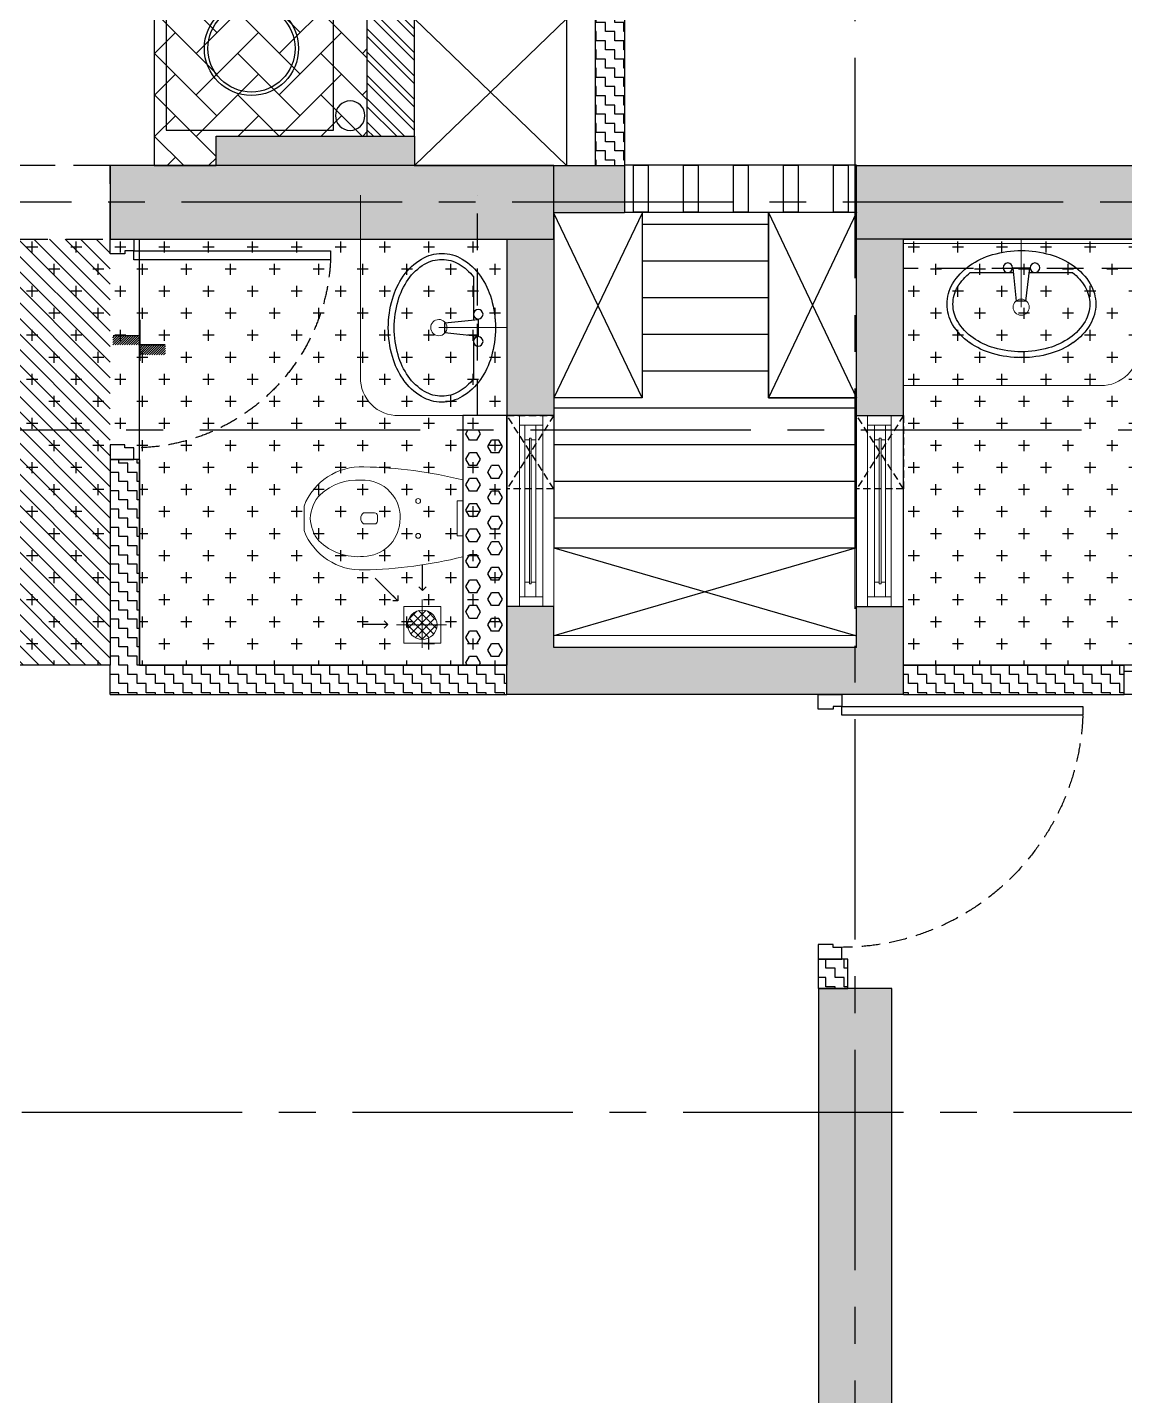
# Model space of a CAD drawing. Header units: millimetres. Extents: x 1181448 to 1317632, y -5734806 to -5633961.
# Drawn here: x 1210470 to 1214204, y -5725860 to -5721205 of the extents above; entities that cross this region are included whole.
import ezdxf

# ---------------------------------------------------------------- set-up
doc = ezdxf.new("R2010")
doc.units = ezdxf.units.MM
doc.header["$LTSCALE"] = 1000
doc.header["$MEASUREMENT"] = 0
for name, pattern in [('1BHK-A$0$( Hidden )', [0.375, 0.25, -0.125]), ('1BHK-A$0$AUDIT_D_120904163729-0', [0]), ('1BHK-A$0$HIDDEN', [0.375, 0.25, -0.125]), ('AUDIT_D_120904163729-0', [0]), ('T8_REFUGE COLUMNS$0$CENTER2', [1.125, 0.75, -0.125, 0.125, -0.125])]:
    doc.linetypes.add(name, pattern=pattern)
doc.layers.get('0').update_dxf_attribs({"linetype": 'AUDIT_D_120904163729-0'})
for name, color, linetype, lineweight in [('1BHK-A$0$$0$a-TOI-fixtures', 251, 'Continuous', 0), ('1BHK-A$0$a-TOI-fixtures', 251, 'Continuous', 0), ('1BHK-A$1$$0$A-WALL- 160', 6, 'Continuous', 30), ('1BHK-A$1$A-WALL- 160', 6, 'Continuous', 30), ('1BHK-A$1$Ventilator', 5, 'Continuous', 0), ('T8(T9 IS SIMILAR) - REFUGE FLOOR$0$D&W', 8, 'Continuous', 25)]:
    doc.layers.add(name, color=color, linetype=linetype, lineweight=lineweight)
for name, color, linetype in [('1BHK-A$0$$0$LEDGE WALL', 5, 'Continuous'), ('1BHK-A$0$A-DECK SUNK 125', 8, 'Continuous'), ('1BHK-A$0$A-DOOR-FULL', 2, 'Continuous'), ('1BHK-A$0$A-HATCH -160', 251, '1BHK-A$0$AUDIT_D_120904163729-0'), ('1BHK-A$0$a-KIT FIX', 251, 'Continuous'), ('1BHK-A$0$A-SANITARY', 2, 'Continuous'), ('1BHK-A$0$A-SERVICES CUTOUT', 8, 'Continuous'), ('1BHK-A$0$a-tile drop', 3, 'Continuous'), ('1BHK-A$0$A-TOI SUNK 50MM', 8, 'Continuous'), ('1BHK-A$0$APT PLANS-typ$0$TILEDROP', 3, 'Continuous'), ('1BHK-A$0$LEDGE WALL', 5, 'Continuous'), ('1BHK-A$1$$0$A-Elev Feature-Chajja', 13, 'Continuous'), ('1BHK-A$1$$0$CUT-OUT', 49, 'Continuous'), ('1BHK-A$1$CUT-OUT', 49, 'Continuous'), ('1BHK-A$1$ELE 1', 1, 'Continuous'), ('A_dim', 1, 'Continuous'), ('T8(T9 IS SIMILAR) - REFUGE FLOOR$1$A_rail', 253, 'Continuous'), ('T8_REFUGE COLUMNS$0$A-CENTERLINE', 193, 'T8_REFUGE COLUMNS$0$CENTER2'), ('T8_REFUGE COLUMNS$0$A-SHEAR WALL THICKENING', 3, 'Continuous'), ('T8_REFUGE COLUMNS$1$A-RCC COLS', 3, 'Continuous')]:
    doc.layers.add(name, color=color, linetype=linetype)
doc.layers.add('T8_REFUGE COLUMNS$0$COL-HATCH', color=7, linetype='Continuous', lineweight=25, true_color=0xa3a3a3)
doc.styles.add('1BHK-A$0$Romans 1', font='romans.shx', dxfattribs={"height": 100})
doc.dimstyles.new('1BHK-A$0$ALPINE S', dxfattribs={"dimscale": 0, "dimtxt": 100, "dimasz": 75, "dimexe": 0, "dimexo": 0, "dimgap": 75, "dimtad": 1, "dimdec": 0, "dimzin": 0, "dimdsep": 46, "dimtxsty": '1BHK-A$0$Romans 1', "dimblk": '1BHK-A$0$_ArchTick', "dimcen": 0.09, "dimclrd": 256, "dimclre": 256, "dimclrt": 7, "dimadec": 0, "dimazin": 0, "dimtfac": 1, "dimtdec": 0, "dimtofl": 0, "dimtmove": 1, "dimatfit": 0, "dimldrblk": '1BHK-A$0$_Open90', "dimfxl": 1, "dimtolj": 1, "dimtzin": 0, "dimarcsym": 0})
pattern_1 = [(0, (-107180.45, 61072.54), (75, 75), [37.5, -112.5]), (90, (-107161.7, 61053.79), (-75, 75), [37.5, -112.5])]
pattern_2 = [(0, (0, 0), (31.25, 31.25), [31.25, -31.25]), (90, (31.25, 0), (-31.25, 31.25), [31.25, -31.25])]

# ---------------------------------------------------------------- blocks, each defined once
blk = doc.blocks.new('T8_REFUGE COLUMNS$0$A$C277F3394')
at = {"layer": 'T8_REFUGE COLUMNS$0$A-SHEAR WALL THICKENING', "linetype": 'ByBlock', "true_color": 0xa3a3a3}
h = blk.add_hatch(color=253, dxfattribs=at)
h.dxf.hatch_style = 1
h.paths.add_polyline_path([(6020, -2349.8), (6695, -2349.8), (6695, -2449.8), (6020, -2449.8)])
at = {"layer": 'T8_REFUGE COLUMNS$0$A-SHEAR WALL THICKENING', "linetype": 'ByBlock'}
blk.add_lwpolyline([(6020, -2349.8), (6695, -2349.8), (6695, -2449.8), (6020, -2449.8)], close=True, dxfattribs=at)
blk = doc.blocks.new('T8_REFUGE COLUMNS$0$A$C46A13422')
at = {"layer": 'T8_REFUGE COLUMNS$0$A-SHEAR WALL THICKENING', "linetype": 'ByBlock'}
blk.add_blockref('T8_REFUGE COLUMNS$0$A$C277F3394', (-5609.8, -7500), dxfattribs=at)
blk = doc.blocks.new('T8_REFUGE COLUMNS')
at = {"layer": 'T8_REFUGE COLUMNS$0$COL-HATCH', "linetype": 'ByBlock'}
h = blk.add_hatch(color=256, dxfattribs=at)
h.dxf.hatch_style = 1
h.paths.add_polyline_path([(1212262.1, -5721674.9), (1210752.1, -5721674.9), (1210752.1, -5721924.9), (1212262.1, -5721924.9)])
h = blk.add_hatch(color=256, dxfattribs=at)
h.dxf.hatch_style = 1
h.paths.add_polyline_path([(1215902.1, -5721924.9), (1213292.1, -5721924.9), (1213292.1, -5721674.9), (1215902.1, -5721674.9)])
h = blk.add_hatch(color=256, dxfattribs=at)
h.dxf.hatch_style = 1
h.paths.add_polyline_path([(1213162.1, -5726829.9), (1213412.1, -5726829.9), (1213412.1, -5724474.9), (1213162.1, -5724474.9)])
at = {"layer": 'T8_REFUGE COLUMNS$0$A-CENTERLINE'}
for p, q in [((1213287.1, -5728808.5), (1213287.1, -5698573.6)), ((1217370.3, -5721799.9), (1182156.9, -5721799.9)), ((1217431.8, -5722574.9), (1182156.9, -5722574.9)), ((1217951.3, -5724897.4), (1182156.9, -5724897.4))]:
    blk.add_line(p, q, dxfattribs=at)
at = {"layer": 'T8_REFUGE COLUMNS$1$A-RCC COLS', "linetype": 'ByBlock'}
for points in [[(1212262.1, -5721674.9), (1210752.1, -5721674.9), (1210752.1, -5721924.9), (1212262.1, -5721924.9)], [(1215902.1, -5721924.9), (1213292.1, -5721924.9), (1213292.1, -5721674.9), (1215902.1, -5721674.9)], [(1213162.1, -5726829.9), (1213412.1, -5726829.9), (1213412.1, -5724474.9), (1213162.1, -5724474.9)]]:
    blk.add_lwpolyline(points, close=True, dxfattribs=at)
blk.add_blockref('T8_REFUGE COLUMNS$0$A$C46A13422', (1210702.1, -5711724.9), dxfattribs=at)
blk = doc.blocks.new('1BHK-A$0$WB1')
at = {"layer": '1BHK-A$0$A-SANITARY', "color": 0, "ltscale": 1000}
for p, q in [((190074.4, -1779394.5), (190063, -1779507.9)), ((190106.8, -1779394.5), (190119.9, -1779507.9)), ((189917.5, -1779491.7), (190064.6, -1779491.7)), ((190061.5, -1779507.9), (190121.4, -1779507.9)), ((190118, -1779491.7), (190265.4, -1779491.7))]:
    blk.add_line(p, q, dxfattribs=at)
at = {"layer": '1BHK-A$0$A-SANITARY', "color": 0}
blk.add_line((190106.8, -1779394.5), (190074.4, -1779394.5), dxfattribs=at)
for centre, major_axis, start_param, end_param in [((190067.1, -1779471.3), (-69.6, 256.7), 0.015739, 0.342992), ((190067.1, -1779471.3), (-64.3, 237.2), 0.015739, 0.342992), ((190091.4, -1779555.7), (-92.6, 341.5), 6.018375, 6.298924), ((190091.4, -1779555.7), (-87.3, 322), 6.018375, 6.298924), ((190091.4, -1779555.7), (-92.6, 341.5), 5.737826, 6.018375), ((190091.4, -1779555.7), (-87.3, 322), 5.737826, 6.018375), ((190115.8, -1779471.3), (-64.3, 237.2), 5.410573, 5.737826), ((190115.8, -1779471.3), (-69.6, 256.7), 5.410573, 5.737826), ((190030, -1779417.8), (-52.6, 193.9), 0.342992, 0.768932), ((190030, -1779417.8), (-47.3, 174.4), 0.342992, 0.768932), ((190152.9, -1779417.8), (-47.3, 174.4), 4.984633, 5.410573), ((190152.9, -1779417.8), (-52.6, 193.9), 4.984633, 5.410573), ((189973.2, -1779384.1), (-35.3, 130.2), 0.768932, 1.305986), ((189973.2, -1779384.1), (-30, 110.7), 0.768932, 1.305986), ((190209.6, -1779384.1), (-30, 110.7), 4.447579, 4.984633), ((190209.6, -1779384.1), (-35.3, 130.2), 4.447579, 4.984633), ((189973.2, -1779384.1), (-35.3, 130.2), 1.305986, 1.84304), ((189973.2, -1779384.1), (-30, 110.7), 1.305986, 1.84304), ((190209.6, -1779384.1), (-30, 110.7), 3.910525, 4.447579), ((190209.6, -1779384.1), (-35.3, 130.2), 3.910525, 4.447579), ((190030, -1779350.3), (-52.6, 193.9), 1.84304, 2.268981), ((190030, -1779350.3), (-47.3, 174.4), 1.84304, 2.20494), ((190152.9, -1779350.3), (-47.3, 174.4), 3.548625, 3.910525), ((190152.9, -1779350.3), (-52.6, 193.9), 3.484585, 3.910525), ((190067.1, -1779296.9), (-69.6, 256.7), 2.268981, 2.596234), ((190045.3, -1779507.9), (-4.2, 15.6), 6.018375, 12.30156), ((190137.6, -1779507.9), (-4.2, 15.6), 6.018375, 12.30156), ((190115.8, -1779296.9), (-69.6, 256.7), 3.157331, 3.484585), ((190091.4, -1779212.5), (-92.6, 341.5), 2.596234, 2.876783), ((190091.4, -1779212.5), (-92.6, 341.5), 2.876783, 3.157331)]:
    blk.add_ellipse(centre, major_axis=major_axis, ratio=1, start_param=start_param, end_param=end_param, dxfattribs=at)
blk = doc.blocks.new('1BHK-A$0$A$C4C1B68F2')
at = {"layer": '1BHK-A$0$a-TOI-fixtures'}
for p, q in [((-615, 381.1), (123.5, 381.1)), ((-615, 381.1), (-615, 41)), ((-615, 367.2), (123.5, 367.2)), ((123.5, 381.1), (123.5, -78.9)), ((-495.1, -78.9), (123.5, -78.9))]:
    blk.add_line(p, q, dxfattribs=at)
at = {"layer": '1BHK-A$0$a-TOI-fixtures', "extrusion": (2.53026e-07, -3.57019e-09, 1)}
blk.add_line((-245.7, 167.3, 0), (-245.7, 381.1), dxfattribs=at)
blk.add_circle((-245.7, 167.3, 0), 25.4, dxfattribs=at)
at = {"layer": '1BHK-A$0$a-TOI-fixtures'}
blk.add_arc((-496.9, 39.2), 118.1, 179.1386, 270.8614, dxfattribs=at)
at = {"layer": '1BHK-A$0$a-TOI-fixtures', "xscale": 0.9230769230769234, "yscale": 0.9230769230769234, "zscale": 0.9230769230769234, "rotation": 179.9999999999998}
blk.add_blockref('1BHK-A$0$WB1', (175222.6, -1642331.5, 0), dxfattribs=at)
blk = doc.blocks.new('*U498')
for points in [[(0, 0), (0, 820), (-30, 820), (-30, 0)], [(-860, 0), (-820, 0), (-820, -30), (-810, -30), (-810, -80), (-860, -80)], [(40, 0), (0, 0), (0, -30), (-10, -30), (-10, -80), (40, -80)]]:
    blk.add_lwpolyline(points, close=True)
at = {"color": 0, "linetype": 'ByBlock', "ltscale": 0.25}
blk.add_arc((1.2, -0.5), 821.2, 92.373, 179.9653, dxfattribs=at)
blk = doc.blocks.new('*U496')
for points in [[(0, 0), (0, 670), (-30, 670), (-30, 0)], [(-710, 0), (-670, 0), (-670, -30), (-660, -30), (-660, -80), (-710, -80)], [(40, 0), (0, 0), (0, -30), (-10, -30), (-10, -80), (40, -80)]]:
    blk.add_lwpolyline(points, close=True)
at = {"color": 0, "linetype": 'ByBlock', "ltscale": 0.25}
blk.add_arc((1, -0.4), 671, 92.373, 179.9653, dxfattribs=at)
blk = doc.blocks.new('1BHK-A$1$V1')
at = {"layer": '1BHK-A$1$Ventilator'}
for p, q in [((1139453.9, -5700057.1), (1140103.9, -5700057.1)), ((1139453.9, -5700217.1), (1140103.9, -5700217.1))]:
    blk.add_line(p, q, dxfattribs=at)
at = {"layer": '1BHK-A$1$Ventilator', "color": 8}
for p, q in [((1139486.9, -5700094.6), (1140070.9, -5700094.6)), ((1139536.9, -5700118.3), (1140020.9, -5700118.3)), ((1139536.9, -5700155.8), (1140020.9, -5700155.8)), ((1139486.9, -5700174.6), (1140070.9, -5700174.6))]:
    blk.add_line(p, q, dxfattribs=at)
at = {"layer": '1BHK-A$1$Ventilator', "color": 5}
for p, q in [((1139536.9, -5700134.1), (1140020.9, -5700134.1)), ((1139536.9, -5700140.1), (1140020.9, -5700140.1))]:
    blk.add_line(p, q, dxfattribs=at)
at = {"layer": '1BHK-A$1$Ventilator', "color": 4}
for points in [[(1139453.9, -5700094.6), (1139486.9, -5700094.6), (1139486.9, -5700174.6), (1139453.9, -5700174.6)], [(1139536.9, -5700134.1), (1139536.9, -5700118.3), (1139486.9, -5700118.3), (1139486.9, -5700155.8), (1139536.9, -5700155.8), (1139536.9, -5700140.1), (1139530.9, -5700140.1), (1139530.9, -5700134.1)], [(1140020.9, -5700134.1), (1140020.9, -5700118.3), (1140070.9, -5700118.3), (1140070.9, -5700155.8), (1140020.9, -5700155.8), (1140020.9, -5700140.1), (1140026.9, -5700140.1), (1140026.9, -5700134.1)], [(1140103.9, -5700094.6), (1140070.9, -5700094.6), (1140070.9, -5700174.6), (1140103.9, -5700174.6)]]:
    blk.add_lwpolyline(points, close=True, dxfattribs=at)
blk = doc.blocks.new('1BHK-A$0$TILE DROP -x')
at = {"layer": '1BHK-A$0$APT PLANS-typ$0$TILEDROP'}
h = blk.add_hatch(dxfattribs=at)
h.set_pattern_fill('ACET-2D-ANSI31', color=8, scale=90, angle=90, style=0)
h.set_pattern_definition([(135, (-851695.914, 5365039.183), (-7.954951288, -7.954951288), [])])
h.paths.add_polyline_path([(-58323.9, -19205.9), (-58323.9, -19023.7), (-58261.5, -19023.7), (-58261.5, -19205.9)])
edge = h.paths.add_edge_path()
edge.add_line((-58323.9, -19381.2), (-58393.7, -19381.2))
edge.add_line((-58323.9, -19205.9), (-58323.9, -19381.2))
edge.add_line((-58393.1, -19205.9), (-58323.9, -19205.9))
edge.add_line((-58393.1, -19381.2), (-58393.1, -19205.9))
at = {"layer": '1BHK-A$0$APT PLANS-typ$0$TILEDROP', "color": 1}
blk.add_line((-58153.9, -19205.9), (-58434, -19205.9), dxfattribs=at)
at = {"layer": '1BHK-A$0$APT PLANS-typ$0$TILEDROP', "color": 20, "const_width": 10}
for points in [[(-58261.5, -19205.9), (-58261.5, -19023.7)], [(-58323.9, -19381.2), (-58323.9, -19205.9)], [(-58323.9, -19205.9), (-58261.5, -19205.9)]]:
    blk.add_lwpolyline(points, dxfattribs=at)
blk = doc.blocks.new('1BHK-A$0$$0$EWC 1-flat-3')
at = {"layer": '1BHK-A$0$$0$a-TOI-fixtures', "ltscale": 1.5}
blk.add_line((130.9, 0), (-130.9, 0), dxfattribs=at)
for points in [[(-130.9, 0, -0.055103), (-175.3, 336.2, -0.321827), (-41.6, 540), (41.6, 540, -0.321827), (175.3, 336.2, -0.055103), (130.9, 0, -27.681239)], [(-13.2, 214.3, -0.391448), (-129.3, 337.7, -0.224585), (-76.1, 489.9, -0.160675), (0, 518.7, -0.183016), (81.6, 484.1, -0.201424), (130, 346.4, -0.474507), (-13.2, 214.3, -2.927417)], [(-9.5, 290.2), (9.5, 290.2, 0.414214), (18.9, 299.7), (18.9, 337.6, 0.5), (-18.9, 337.6), (-18.9, 299.7, 0.414214), (-9.5, 290.2, 0.530498)]]:
    blk.add_lwpolyline(points, format="xyb", dxfattribs=at)
at = {"layer": '1BHK-A$0$$0$a-TOI-fixtures'}
blk.add_lwpolyline([(-59.2, 0), (-59.2, 18.9), (59.2, 18.9), (59.2, 0)], close=True, dxfattribs=at)
at = {"layer": '1BHK-A$0$$0$a-TOI-fixtures', "ltscale": 1.5}
for centre in [(-59.2, 151.6), (59.2, 151.6)]:
    blk.add_circle(centre, 8.31, dxfattribs=at)
blk = doc.blocks.new('1BHK-A$0$WM-flat-1')
at = {"layer": '1BHK-A$0$a-KIT FIX'}
blk.add_line((-110.3, -114.8), (-680.7, -114.8), dxfattribs=at)
blk.add_lwpolyline([(-680.7, -64.8), (-680.7, -635.2), (-110.3, -635.2), (-110.3, -64.8)], close=True, dxfattribs=at)
for centre, radius in [((-632.6, -87.9), 15.9), ((-519, -87.9), 15.9), ((-272.1, -87.9), 15.9), ((-158.4, -87.9), 15.9), ((-389.9, -356.8), 160.3), ((-389.9, -356.8), 148.3)]:
    blk.add_circle(centre, radius, dxfattribs=at)
blk = doc.blocks.new('1BHK-A$0$WB1-flat-1')
at = {"layer": '1BHK-A$0$A-SANITARY', "color": 251, "ltscale": 1000}
for p, q in [((-1779491.7, -189917.5), (-1779491.7, -190064.6)), ((-1779507.9, -190061.5), (-1779507.9, -190121.4)), ((-1779394.5, -190074.4), (-1779507.9, -190063)), ((-1779394.5, -190106.8), (-1779507.9, -190119.9)), ((-1779491.7, -190118), (-1779491.7, -190265.4))]:
    blk.add_line(p, q, dxfattribs=at)
at = {"layer": '1BHK-A$0$A-SANITARY', "color": 251}
blk.add_line((-1779394.5, -190106.8), (-1779394.5, -190074.4), dxfattribs=at)
for centre, major_axis, start_param, end_param in [((-1779350.3, -190030), (193.9, 52.6), 1.84304, 2.268981), ((-1779384.1, -189973.2), (130.2, 35.3), 1.305986, 1.84304), ((-1779384.1, -189973.2), (110.7, 30), 1.305986, 1.84304), ((-1779384.1, -189973.2), (130.2, 35.3), 0.768932, 1.305986), ((-1779384.1, -189973.2), (110.7, 30), 0.768932, 1.305986), ((-1779417.8, -190030), (193.9, 52.6), 0.342992, 0.768932), ((-1779350.3, -190030), (174.4, 47.3), 1.84304, 2.20494), ((-1779417.8, -190030), (174.4, 47.3), 0.342992, 0.768932), ((-1779296.9, -190067.1), (256.7, 69.6), 2.268981, 2.596234), ((-1779471.3, -190067.1), (237.2, 64.3), 0.015739, 0.342992), ((-1779471.3, -190067.1), (256.7, 69.6), 0.015739, 0.342992), ((-1779212.5, -190091.4), (341.5, 92.6), 2.596234, 2.876783), ((-1779555.7, -190091.4), (322, 87.3), 6.018375, 6.298924), ((-1779555.7, -190091.4), (341.5, 92.6), 6.018375, 6.298924), ((-1779507.9, -190045.3), (15.6, 4.2), 6.018375, 12.30156), ((-1779212.5, -190091.4), (341.5, 92.6), 2.876783, 3.157331), ((-1779555.7, -190091.4), (322, 87.3), 5.737826, 6.018375), ((-1779555.7, -190091.4), (341.5, 92.6), 5.737826, 6.018375), ((-1779507.9, -190137.6), (15.6, 4.2), 6.018375, 12.30156), ((-1779471.3, -190115.8), (237.2, 64.3), 5.410573, 5.737826), ((-1779296.9, -190115.8), (256.7, 69.6), 3.157331, 3.484585), ((-1779471.3, -190115.8), (256.7, 69.6), 5.410573, 5.737826), ((-1779350.3, -190152.9), (193.9, 52.6), 3.484585, 3.910525), ((-1779350.3, -190152.9), (174.4, 47.3), 3.548625, 3.910525), ((-1779417.8, -190152.9), (174.4, 47.3), 4.984633, 5.410573), ((-1779417.8, -190152.9), (193.9, 52.6), 4.984633, 5.410573), ((-1779384.1, -190209.6), (130.2, 35.3), 3.910525, 4.447579), ((-1779384.1, -190209.6), (110.7, 30), 3.910525, 4.447579), ((-1779384.1, -190209.6), (110.7, 30), 4.447579, 4.984633), ((-1779384.1, -190209.6), (130.2, 35.3), 4.447579, 4.984633)]:
    blk.add_ellipse(centre, major_axis=major_axis, ratio=1, start_param=start_param, end_param=end_param, dxfattribs=at)
blk = doc.blocks.new('1BHK-A$0$Type-A-First Floor Plan-bottom-up$0$FLOOR TRAP-flat-6')
at = {"layer": '1BHK-A$0$a-TOI-fixtures'}
h = blk.add_hatch(dxfattribs=at)
h.set_pattern_fill('ACET-2D-_USER', color=256, scale=20, angle=45, style=0, double=1, pattern_type=0)
h.set_pattern_definition([(45, (-789896.981, 5385770.066), (-14.142135624, 14.142135624), []), (135, (-789896.981, 5385770.066), (-14.142135624, -14.142135624), [])])
edge = h.paths.add_edge_path()
edge.add_arc((150, 150), 50, 0, 360)
for q in [(150, 228.6), (67.6, 150), (237.4, 150), (150, 63.6)]:
    blk.add_line((150, 150), q, dxfattribs=at)
blk.add_lwpolyline([(87.5, 212.5), (212.5, 212.5), (212.5, 87.5), (87.5, 87.5)], close=True, dxfattribs=at)
blk.add_circle((150, 150), 50, dxfattribs=at)
blk = doc.blocks.new('1BHK-A$0$_ArchTick')
at = {"color": 0, "linetype": 'ByBlock', "const_width": 0.15}
blk.add_lwpolyline([(-0.5, -0.5), (0.5, 0.5)], dxfattribs=at)
blk = doc.blocks.new('1BHK-A$0$_Open90')
at = {"color": 0, "linetype": 'ByBlock', "lineweight": -2}
for p, q in [((0, 0), (-1, 0)), ((-0.5, 0.5), (0, 0)), ((0, 0), (-0.5, -0.5))]:
    blk.add_line(p, q, dxfattribs=at)
blk = doc.blocks.new('1BHK-A')
at = {"layer": '1BHK-A$0$A-DECK SUNK 125'}
h = blk.add_hatch(dxfattribs=at)
h.set_pattern_fill('AR-HBONE', color=256, scale=25, style=0)
h.set_pattern_definition([(45, (-107180.45, 61072.54), (1e-14, 141.4213562), [300, -100]), (135, (-107109.74, 61143.25), (1e-14, 141.4213562), [300, -100])])
h.paths.add_polyline_path([(1147149.5, -5721674.6), (1146939.2, -5721674.6), (1146939.2, -5721574.6), (1146424.5, -5721574.6), (1146424.5, -5719224.6), (1147149.5, -5719224.6)])
at = {"layer": '1BHK-A$0$A-HATCH -160', "linetype": 'ByBlock'}
h = blk.add_hatch(dxfattribs=at)
h.set_pattern_fill('HEX', color=256, scale=150)
h.paths.add_polyline_path([(1144639.9, -5727571.2), (1144639.7, -5727421.2), (1144639.8, -5727421.2), (1144639.8, -5726805.6), (1144799.8, -5726805.6), (1144799.5, -5728524.6), (1145269.9, -5728524.6), (1145269.9, -5728684.6), (1144639.5, -5728684.6), (1144639.7, -5727571.2)])
h.paths.add_polyline_path([(1147369.9, -5728524.6), (1147999.5, -5728524.6), (1147999.5, -5728684.6), (1147369.9, -5728684.6)])
h.paths.add_polyline_path([(1148299.5, -5724624.6), (1150189.8, -5724624.6), (1150189.8, -5722879.6), (1150039.8, -5722879.6), (1150039.8, -5724474.5), (1148299.5, -5724474.5)])
h.paths.add_polyline_path([(1150039.7, -5719224.6), (1150189.8, -5719224.6), (1150189.8, -5721774.6), (1150039.7, -5721774.6)])
h.paths.add_polyline_path([(1144599.6, -5723174.6), (1144759.6, -5723174.6), (1144759.6, -5723314.6), (1145789.5, -5723314.6), (1145789.5, -5723174.6), (1145949.5, -5723174.6), (1145949.5, -5723474.6), (1144599.6, -5723474.4)])
h.paths.add_polyline_path([(1144599.6, -5721924.6), (1144759.6, -5721924.6), (1144759.6, -5722524.6), (1144599.6, -5722524.6)])
h.paths.add_polyline_path([(1145549.4, -5721834.8), (1145789.5, -5721834.8), (1145789.5, -5722524.6), (1145949.5, -5722524.6), (1145949.5, -5721924.7), (1145789.5, -5721924.5), (1145789.5, -5721674.6), (1145549.4, -5721674.6)])
h = blk.add_hatch(dxfattribs=at)
h.set_pattern_fill('ZIGZAG', color=256, scale=250)
h.set_pattern_definition(pattern_2)
h.paths.add_polyline_path([(1145649.4, -5721073.8), (1145549.4, -5721073.8), (1145549.4, -5721673.5), (1145649.4, -5721673.5)])
h = blk.add_hatch(dxfattribs=at)
h.set_pattern_fill('ANSI32', color=256, scale=150)
h.paths.add_polyline_path([(1146424.5, -5721574.6), (1146264.7, -5721574.6), (1146264.7, -5721073.8), (1146424.5, -5721073.8)])
h = blk.add_hatch(dxfattribs=at)
h.set_pattern_fill('HEX', color=256, scale=200)
h.paths.add_polyline_path([(1146099.8, -5723374.7), (1145949.5, -5723374.7), (1145949.5, -5722575.2), (1146099.8, -5722575.2)])
h = blk.add_hatch(dxfattribs=at)
h.set_pattern_fill('ZIGZAG', color=256, scale=250)
h.set_pattern_definition(pattern_2)
h.paths.add_polyline_path([(1147299.5, -5722674.9), (1147299.5, -5723474.6), (1145949.5, -5723474.6), (1145949.5, -5723374.9), (1147199.5, -5723374.6), (1147199.5, -5722674.9)])
h = blk.add_hatch(dxfattribs=at)
h.set_pattern_fill('ZIGZAG', color=256, scale=250)
h.set_pattern_definition(pattern_2)
h.paths.add_polyline_path([(1143849.6, -5723374.4), (1144599.9, -5723374.4), (1144599.9, -5723474.6), (1143849.6, -5723474.6)])
h = blk.add_hatch(dxfattribs=at)
h.set_pattern_fill('ZIGZAG', color=256, scale=250)
h.set_pattern_definition(pattern_2)
h.paths.add_polyline_path([(1144889.9, -5724474.5), (1144789.9, -5724474.5), (1144789.9, -5724374.5), (1144889.9, -5724374.5)])
at = {"layer": '1BHK-A$0$A-TOI SUNK 50MM'}
h = blk.add_hatch(dxfattribs=at)
h.set_pattern_fill('CROSS', color=256, scale=300, style=0)
h.set_pattern_definition(pattern_1)
h.paths.add_polyline_path([(1142149.5, -5723374.4), (1144599.6, -5723374.4), (1144599.6, -5721924.9), (1142149.5, -5721924.9)])
h = blk.add_hatch(dxfattribs=at)
h.set_pattern_fill('CROSS', color=256, scale=300, style=0)
h.set_pattern_definition(pattern_1)
h.paths.add_polyline_path([(1147199.5, -5723374.6), (1147199.5, -5722674.9), (1147299.5, -5722674.9), (1147299.5, -5723374.6), (1148199.5, -5723374.8), (1148199.5, -5721924.8), (1145949.5, -5721924.4), (1145949.5, -5723374.4)])
h = blk.add_hatch(dxfattribs=at)
h.set_pattern_fill('ANSI31', color=256, scale=300, style=0)
h.set_pattern_definition([(45, (-107180.448, 61072.54), (-26.5165043, 26.5165043), [])])
h.paths.add_polyline_path([(1148199.5, -5723374.8), (1147299.5, -5723374.8), (1147299.5, -5721924.6), (1148199.5, -5721924.6)])
at = {"layer": '1BHK-A$1$CUT-OUT', "linetype": 'ByBlock'}
h = blk.add_hatch(dxfattribs=at)
h.set_pattern_fill('ANSI31', color=256, scale=1000, angle=135)
h.paths.add_polyline_path([(1145489.5, -5721834.4), (1145489.5, -5722464.6), (1145789.5, -5722464.6), (1145789.4, -5722974.6), (1144759.5, -5722974.6), (1144759.5, -5722464.6), (1145059.6, -5722464.6), (1145059.5, -5721834.4)])
at = {"linetype": '1BHK-A$0$( Hidden )', "ltscale": 0.1}
for p, q in [((1144599.6, -5722774.6), (1144759.6, -5722524.6)), ((1144599.6, -5722524.6), (1144759.6, -5722774.6)), ((1145789.5, -5722774.6), (1145949.5, -5722524.6)), ((1145789.5, -5722524.6), (1145949.5, -5722774.6))]:
    blk.add_line(p, q, dxfattribs=at)
for points in [[(1144759.6, -5722524.6), (1144599.6, -5722524.6), (1144599.6, -5722774.6), (1144759.6, -5722774.6)], [(1145949.5, -5722524.6), (1145789.5, -5722524.6), (1145789.5, -5722774.6), (1145949.5, -5722774.6)]]:
    blk.add_lwpolyline(points, close=True, dxfattribs=at)
at = {"layer": '1BHK-A$0$$0$LEDGE WALL'}
blk.add_lwpolyline([(1145949.5, -5722525.2), (1146099.8, -5722525.2), (1146099.8, -5723374.9), (1145949.5, -5723374.9)], close=True, dxfattribs=at)
at = {"layer": '1BHK-A$0$A-SERVICES CUTOUT', "ltscale": 5}
blk.add_lwpolyline([(1147149.5, -5721674.6), (1146939.2, -5721674.6), (1146939.2, -5721574.6), (1146424.5, -5721574.6), (1146424.5, -5719224.6), (1147149.5, -5719224.6)], close=True, dxfattribs=at)
at = {"layer": '1BHK-A$0$A-TOI SUNK 50MM'}
for p, q in [((1147199.5, -5722674.9), (1147199.3, -5721924.6)), ((1143099.6, -5723374.4), (1144599.6, -5723374.4)), ((1147299.5, -5723374.9), (1148199.5, -5723374.8))]:
    blk.add_line(p, q, dxfattribs=at)
for points in [[(1142149.5, -5723374.4), (1144599.6, -5723374.4), (1144599.6, -5721924.9), (1142149.5, -5721924.9)], [(1147199.5, -5721924.8), (1145949.5, -5721924.4), (1145949.5, -5723374.4), (1147199.5, -5723374.8)]]:
    blk.add_lwpolyline(points, close=True, dxfattribs=at)
at = {"layer": '1BHK-A$0$a-TOI-fixtures'}
for p, q in [((1146447.8, -5722395.4), (1146447.9, -5721774.9)), ((1145949.5, -5721924.9), (1146447.9, -5721924.9)), ((1146181.1, -5722225.7), (1145949.5, -5722225.7)), ((1145949.5, -5722525.2), (1146318, -5722525.2))]:
    blk.add_line(p, q, dxfattribs=at)
blk.add_arc((1146319.9, -5722397.3), 127.9, 269.1386, 0.8614, dxfattribs=at)
blk.add_ellipse((1146181.1, -5722225.7), major_axis=(19.5, 19.5), ratio=1, start_param=5.483678, end_param=11.766863, dxfattribs=at)
at = {"layer": '1BHK-A$0$LEDGE WALL', "linetype": '1BHK-A$0$HIDDEN', "ltscale": 0.5}
blk.add_line((1146049.5, -5722525.2), (1146049.5, -5721774.9), dxfattribs=at)
blk.add_lwpolyline([(1143799.6, -5722024.6), (1144599.6, -5722024.6)], dxfattribs=at)
at = {"layer": '1BHK-A$0$LEDGE WALL', "linetype": 'ByBlock'}
blk.add_circle((1146482.8, -5721504.6), 50, dxfattribs=at)
at = {"layer": '1BHK-A$1$$0$A-Elev Feature-Chajja', "color": 4}
for points in [[(1144788.3, -5721833.3), (1144838.3, -5721833.3), (1144838.3, -5721673.5), (1144788.3, -5721673.5)], [(1144958.3, -5721833.3), (1145008.3, -5721833.3), (1145008.3, -5721673.5), (1144958.3, -5721673.5)], [(1145128.3, -5721833.3), (1145178.3, -5721833.3), (1145178.3, -5721673.5), (1145128.3, -5721673.5)], [(1145298.3, -5721833.3), (1145348.3, -5721833.3), (1145348.3, -5721673.5), (1145298.3, -5721673.5)], [(1145468.3, -5721833.3), (1145518.3, -5721833.3), (1145518.3, -5721673.5), (1145468.3, -5721673.5)]]:
    blk.add_lwpolyline(points, close=True, dxfattribs=at)
at = {"layer": '1BHK-A$1$$0$A-WALL- 160', "linetype": 'ByBlock'}
blk.add_line((1145649.4, -5721174.6), (1145649.4, -5721674.6), dxfattribs=at)
blk.add_lwpolyline([(1146264.7, -5721674.6), (1145549.4, -5721674.6), (1145549.4, -5721834.8), (1145789.5, -5721834.8)], dxfattribs=at)
at = {"layer": '1BHK-A$1$$0$CUT-OUT'}
blk.add_lwpolyline([(1144759.6, -5721673.5), (1145549.4, -5721673.5), (1145549.4, -5721833.3), (1144759.6, -5721833.3)], close=True, dxfattribs=at)
at = {"layer": '1BHK-A$1$A-WALL- 160', "linetype": 'ByBlock'}
for p, q in [((1145549.4, -5721073.8), (1145549.4, -5721674.6)), ((1145649.4, -5721073.8), (1145649.4, -5721674.6)), ((1146264.5, -5721574.6), (1146264.5, -5721073.8)), ((1146424.5, -5721574.6), (1146424.5, -5721073.8)), ((1145789.5, -5721834.8), (1145789.5, -5722524.6)), ((1144599.6, -5722524.6), (1144599.6, -5721924.6)), ((1144759.6, -5722524.6), (1144759.6, -5721924.6)), ((1145949.2, -5721924), (1145949.5, -5722524.6)), ((1144759.6, -5722524.6), (1144599.6, -5722524.6)), ((1145789.5, -5722524.6), (1145949.5, -5722524.6)), ((1147199.5, -5722674.9), (1147199.5, -5723374.6)), ((1147199.5, -5722674.9), (1147299.5, -5722674.9)), ((1147299.5, -5722674.9), (1147299.5, -5723374.9)), ((1144759.6, -5723174.6), (1144599.6, -5723174.6)), ((1144599.6, -5723474.6), (1144599.6, -5723174.6)), ((1144759.6, -5723314.6), (1144759.6, -5723174.6)), ((1145789.5, -5723174.6), (1145949.5, -5723174.6)), ((1145789.5, -5723314.6), (1145789.5, -5723174.6)), ((1145949.5, -5723474.6), (1145949.5, -5723174.6)), ((1144759.6, -5723314.6), (1145789.5, -5723314.6)), ((1144599.9, -5723374.4), (1143849.6, -5723374.4)), ((1143849.6, -5723474.4), (1143849.6, -5723374.4)), ((1147199.5, -5723374.6), (1145949.5, -5723374.6)), ((1147299.5, -5723474.6), (1147299.5, -5723374.6)), ((1144599.9, -5723474.6), (1143849.6, -5723474.4)), ((1144599.6, -5723474.6), (1145949.5, -5723474.6)), ((1147299.5, -5723474.6), (1145949.5, -5723474.6))]:
    blk.add_line(p, q, dxfattribs=at)
blk.add_lwpolyline([(1144889.9, -5724474.5), (1144789.9, -5724474.5), (1144789.9, -5724374.5), (1144889.9, -5724374.5)], close=True, dxfattribs=at)
at = {"layer": '1BHK-A$1$CUT-OUT'}
blk.add_line((1145746.6, -5721174.6), (1145746.6, -5721674.6), dxfattribs=at)
for points in [[(1145746.6, -5721674.6), (1146264.5, -5721174.6)], [(1146264.5, -5721674.6), (1145746.6, -5721174.6)]]:
    blk.add_lwpolyline(points, dxfattribs=at)
at = {"layer": '1BHK-A$1$CUT-OUT', "linetype": '1BHK-A$0$HIDDEN', "ltscale": 0.5}
blk.add_lwpolyline([(1148199.5, -5721924.9), (1147299.5, -5721924.6), (1147299.5, -5721674.6), (1148199.5, -5721674.9)], close=True, dxfattribs=at)
at = {"layer": '1BHK-A$1$CUT-OUT', "linetype": 'ByBlock'}
for points in [[(1144759.5, -5721834.4), (1145059.5, -5722464.6)], [(1145059.5, -5721834.4), (1144759.6, -5722464.6)], [(1145489.5, -5722464.6), (1145789.4, -5721836.5)], [(1145489.5, -5721836.5), (1145789.4, -5722464.5)], [(1144759.5, -5722974.6), (1145789.4, -5723274.6)], [(1145789.4, -5722974.6), (1144763.3, -5723273.7)]]:
    blk.add_lwpolyline(points, dxfattribs=at)
at = {"layer": '1BHK-A$1$ELE 1', "linetype": 'ByBlock'}
blk.add_line((1144763.3, -5723273.7), (1145789.5, -5723274.6), dxfattribs=at)
blk.add_lwpolyline([(1145489.5, -5721834.4), (1145489.5, -5722464.6), (1145789.5, -5722464.6), (1145789.4, -5722974.6), (1144759.5, -5722974.6), (1144759.5, -5722464.6), (1145059.6, -5722464.6), (1145059.5, -5721834.4)], close=True, dxfattribs=at)
for points in [[(1145059.5, -5721834.4), (1145059.6, -5722464.6), (1144759.5, -5722464.6)], [(1145489.5, -5721834.4), (1145489.4, -5722464.6), (1145789.4, -5722464.6)]]:
    blk.add_lwpolyline(points, dxfattribs=at)
at = {"layer": '1BHK-A$0$$0$a-TOI-fixtures', "extrusion": (0, 0, -1), "zscale": -1, "rotation": 90}
blk.add_blockref('1BHK-A$0$$0$EWC 1-flat-3', (-1146099.8, -5722874.9), dxfattribs=at)
at = {"layer": '1BHK-A$0$A-DOOR-FULL', "linetype": '1BHK-A$0$HIDDEN', "rotation": 90}
for name, p in [('*U496', (1147219.5, -5721964.9)), ('*U498', (1144809.9, -5723514.5))]:
    blk.add_blockref(name, p, dxfattribs=at)
at = {"layer": '1BHK-A$0$A-DOOR-FULL', "linetype": '1BHK-A$0$HIDDEN'}
blk.add_blockref('*U496', (1143809.6, -5723394.6), dxfattribs=at)
at = {"layer": '1BHK-A$0$a-KIT FIX', "extrusion": (0, 0, -1), "zscale": -1}
blk.add_blockref('1BHK-A$0$WM-flat-1', (-1146428.8, -5720919.1, 0), dxfattribs=at)
at = {"layer": '1BHK-A$0$a-tile drop', "xscale": -0.4999999999999997, "yscale": 0.4999999999999997, "zscale": 0.4999999999999997, "rotation": 270.0003204097976}
blk.add_blockref('1BHK-A$0$TILE DROP -x', (1156801.8, -5693122.3), dxfattribs=at)
at = {"layer": '1BHK-A$0$a-TOI-fixtures', "ltscale": 500, "extrusion": (0, 0, -1), "xscale": -1.083333333333333, "yscale": 1.083333333333333, "zscale": -1.083333333333333}
blk.add_blockref('1BHK-A$0$A$C4C1B68F2', (-1144465.8, -5722337.5), dxfattribs=at)
at = {"layer": '1BHK-A$0$a-TOI-fixtures', "extrusion": (0, 0, -1), "zscale": -1, "rotation": 180}
blk.add_blockref('1BHK-A$0$Type-A-First Floor Plan-bottom-up$0$FLOOR TRAP-flat-6', (-1146087.3, -5723086.9), dxfattribs=at)
at = {"layer": '1BHK-A$1$A-WALL- 160', "extrusion": (0, 0, -1), "xscale": -1, "zscale": -1}
blk.add_blockref('1BHK-A$0$WB1-flat-1', (-2925554.9, -5532135.1), dxfattribs=at)
at = {"layer": '1BHK-A$1$A-WALL- 160', "linetype": 'ByBlock', "rotation": 270}
blk.add_blockref('1BHK-A$1$V1', (6844816.6, -4583070.7), dxfattribs=at)
at = {"layer": '1BHK-A$1$A-WALL- 160', "linetype": 'ByBlock', "xscale": -1, "rotation": 90}
blk.add_blockref('1BHK-A$1$V1', (-4554267.6, -4583070.7), dxfattribs=at)
at = {"layer": '1BHK-A$0$a-TOI-fixtures', "linetype": 'ByBlock'}
for points in [[(1146236.9, -5723119.9, 0), (1146236.9, -5723034.6, 0)], [(1146320.1, -5723155.2, 0), (1146397.3, -5723078.7, 0)], [(1146354.4, -5723236.5, 0), (1146439.6, -5723236.5, 0)]]:
    blk.add_leader(points, dimstyle='1BHK-A$0$ALPINE S', override={"dimscale": 1, "dimasz": 25, "dimtad": 0, "dimfxl": 5, "dimtfill": 1, "dimarcsym": 1}, dxfattribs=at)
blk = doc.blocks.new('T8(T9 IS SIMILAR) - REFUGE FLOOR')
at = {"layer": 'T8(T9 IS SIMILAR) - REFUGE FLOOR$0$D&W', "linetype": 'ByBlock', "xscale": -1}
blk.add_blockref('1BHK-A', (2358051.5, -0.4), dxfattribs=at)
at = {"layer": 'T8(T9 IS SIMILAR) - REFUGE FLOOR$1$A_rail', "linetype": 'ByBlock'}
blk.add_blockref('T8_REFUGE COLUMNS', (0, 0), dxfattribs=at)

msp = doc.modelspace()

# ---------------------------------------------------------------- block references
at = {"layer": 'A_dim', "linetype": 'ByBlock'}
msp.add_blockref('T8(T9 IS SIMILAR) - REFUGE FLOOR', (0, 0), dxfattribs=at)

doc.saveas('drawing.dxf')
